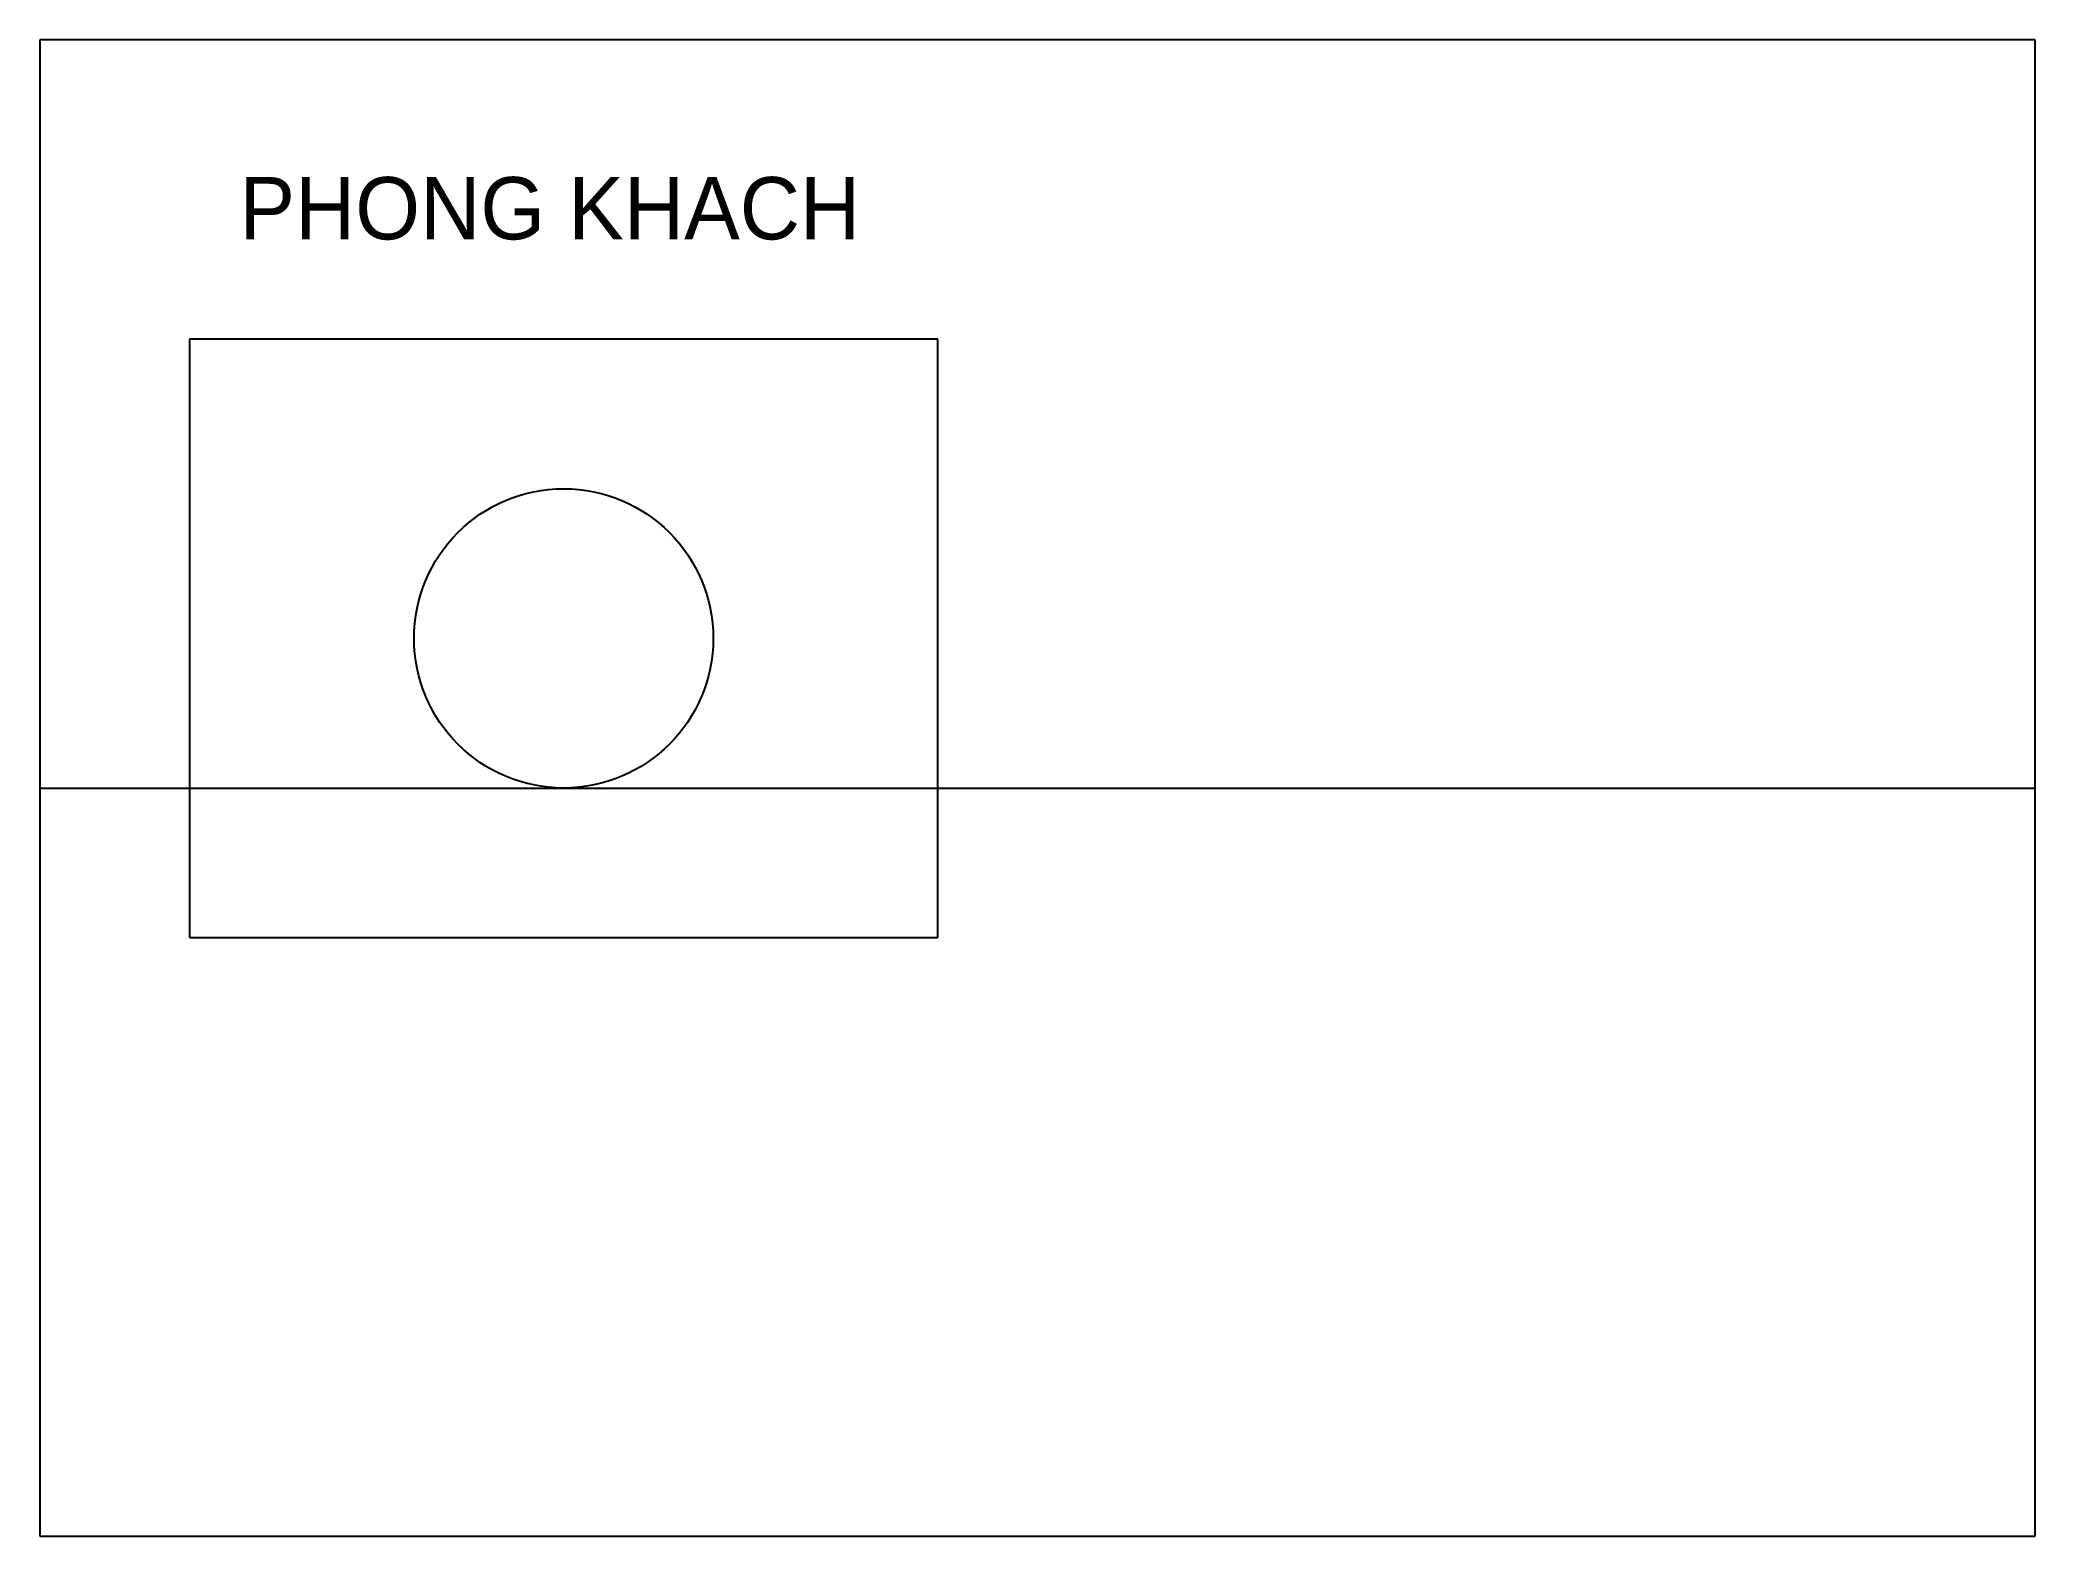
# Model space of a CAD drawing. Extents: x 0 to 8000, y 0 to 6000.
import ezdxf

# ---------------------------------------------------------------- set-up
doc = ezdxf.new("R2010")
doc.units = 0
for name, color, linetype in [('GHI_CHU', 2, 'Continuous'), ('NOI_THAT', 3, 'Continuous'), ('TUONG', 6, 'Continuous')]:
    doc.layers.add(name, color=color, linetype=linetype)

msp = doc.modelspace()

# ---------------------------------------------------------------- linework, layer by layer
at = {"layer": 'NOI_THAT'}
for p, q in [((3600, 4800), (600, 4800)), ((600, 4800), (600, 2400)), ((3600, 2400), (3600, 4800)), ((600, 2400), (3600, 2400))]:
    msp.add_line(p, q, dxfattribs=at)
msp.add_circle((2100, 3600), 600, dxfattribs=at)
at = {"layer": 'TUONG'}
for p, q in [((8000, 6000), (0, 6000)), ((0, 6000), (0, 0)), ((8000, 0), (8000, 6000)), ((0, 3000), (8000, 3000)), ((0, 0), (8000, 0))]:
    msp.add_line(p, q, dxfattribs=at)

# ---------------------------------------------------------------- texts
at = {"layer": 'GHI_CHU'}
msp.add_text('PHONG KHACH', height=250, dxfattribs=at).set_placement((800, 5200))

doc.saveas('drawing.dxf')
